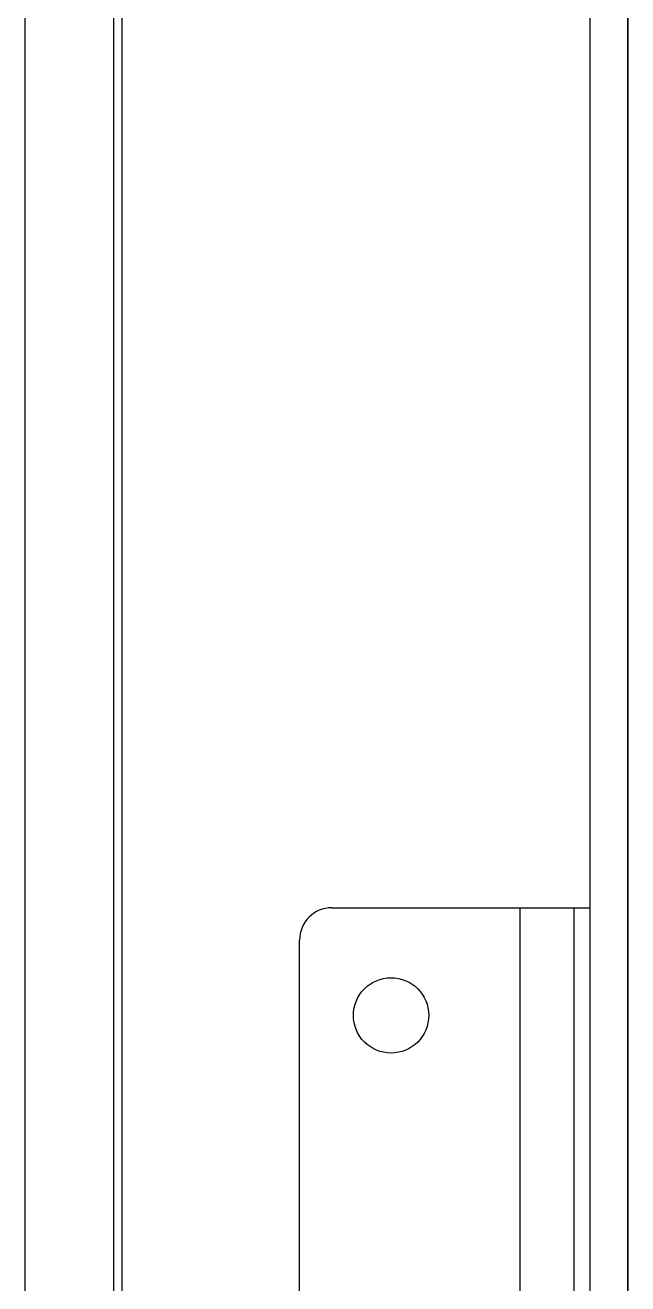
# Model space of a CAD drawing. Header units: millimetres. Extents: x 42356 to 50646, y 31507 to 39566.
# Drawn here: x 47411.5 to 47467.5, y 32974.1 to 33090.9 of the extents above; entities that cross this region are included whole.
import ezdxf

# ---------------------------------------------------------------- set-up
doc = ezdxf.new("R2010")
doc.units = ezdxf.units.MM
doc.layers.add('000-PI-ORMAR', color=2, linetype='Continuous')
doc.layers.add('002-PI-Kabelska kanalica', color=150, linetype='Continuous')

# ---------------------------------------------------------------- blocks, each defined once
blk = doc.blocks.new('2000x800 montažna')
at = {"layer": '000-PI-ORMAR'}
for p, q in [((45403.52, 34384.53), (45403.52, 36225.53)), ((45400.02, 34388.03), (45400.02, 36222.03)), ((45376.02, 35340.03), (45400.02, 35340.03)), ((45393.52, 35270.03), (45393.52, 35340.03)), ((45398.52, 35270.03), (45398.52, 35340.03)), ((45373.02, 35273.03), (45373.02, 35337.03))]:
    blk.add_line(p, q, dxfattribs=at)
blk.add_circle((45381.52, 35330.03), 3.5, dxfattribs=at)
blk.add_arc((45376.02, 35337.03), 3, 90, 180, dxfattribs=at)
blk = doc.blocks.new('*U132')
at = {"layer": '002-PI-Kabelska kanalica'}
blk.add_line((60, -100), (60, 580), dxfattribs=at)

msp = doc.modelspace()

# ---------------------------------------------------------------- linework, layer by layer
at = {"layer": '000-PI-ORMAR'}
for p, q in [((47420.526, 31875.989), (47420.526, 33973.989)), ((47419.776, 31975.489), (47419.776, 33972.489)), ((47411.526, 31977.989), (47411.526, 33969.989))]:
    msp.add_line(p, q, dxfattribs=at)

# ---------------------------------------------------------------- block references
at = {"rotation": 180}
msp.add_blockref('*U132', (47527.526, 33530.989), dxfattribs=at)
at = {"layer": '000-PI-ORMAR'}
msp.add_blockref('2000x800 montažna', (2064.005, -2331.044), dxfattribs=at)

doc.saveas('drawing.dxf')
